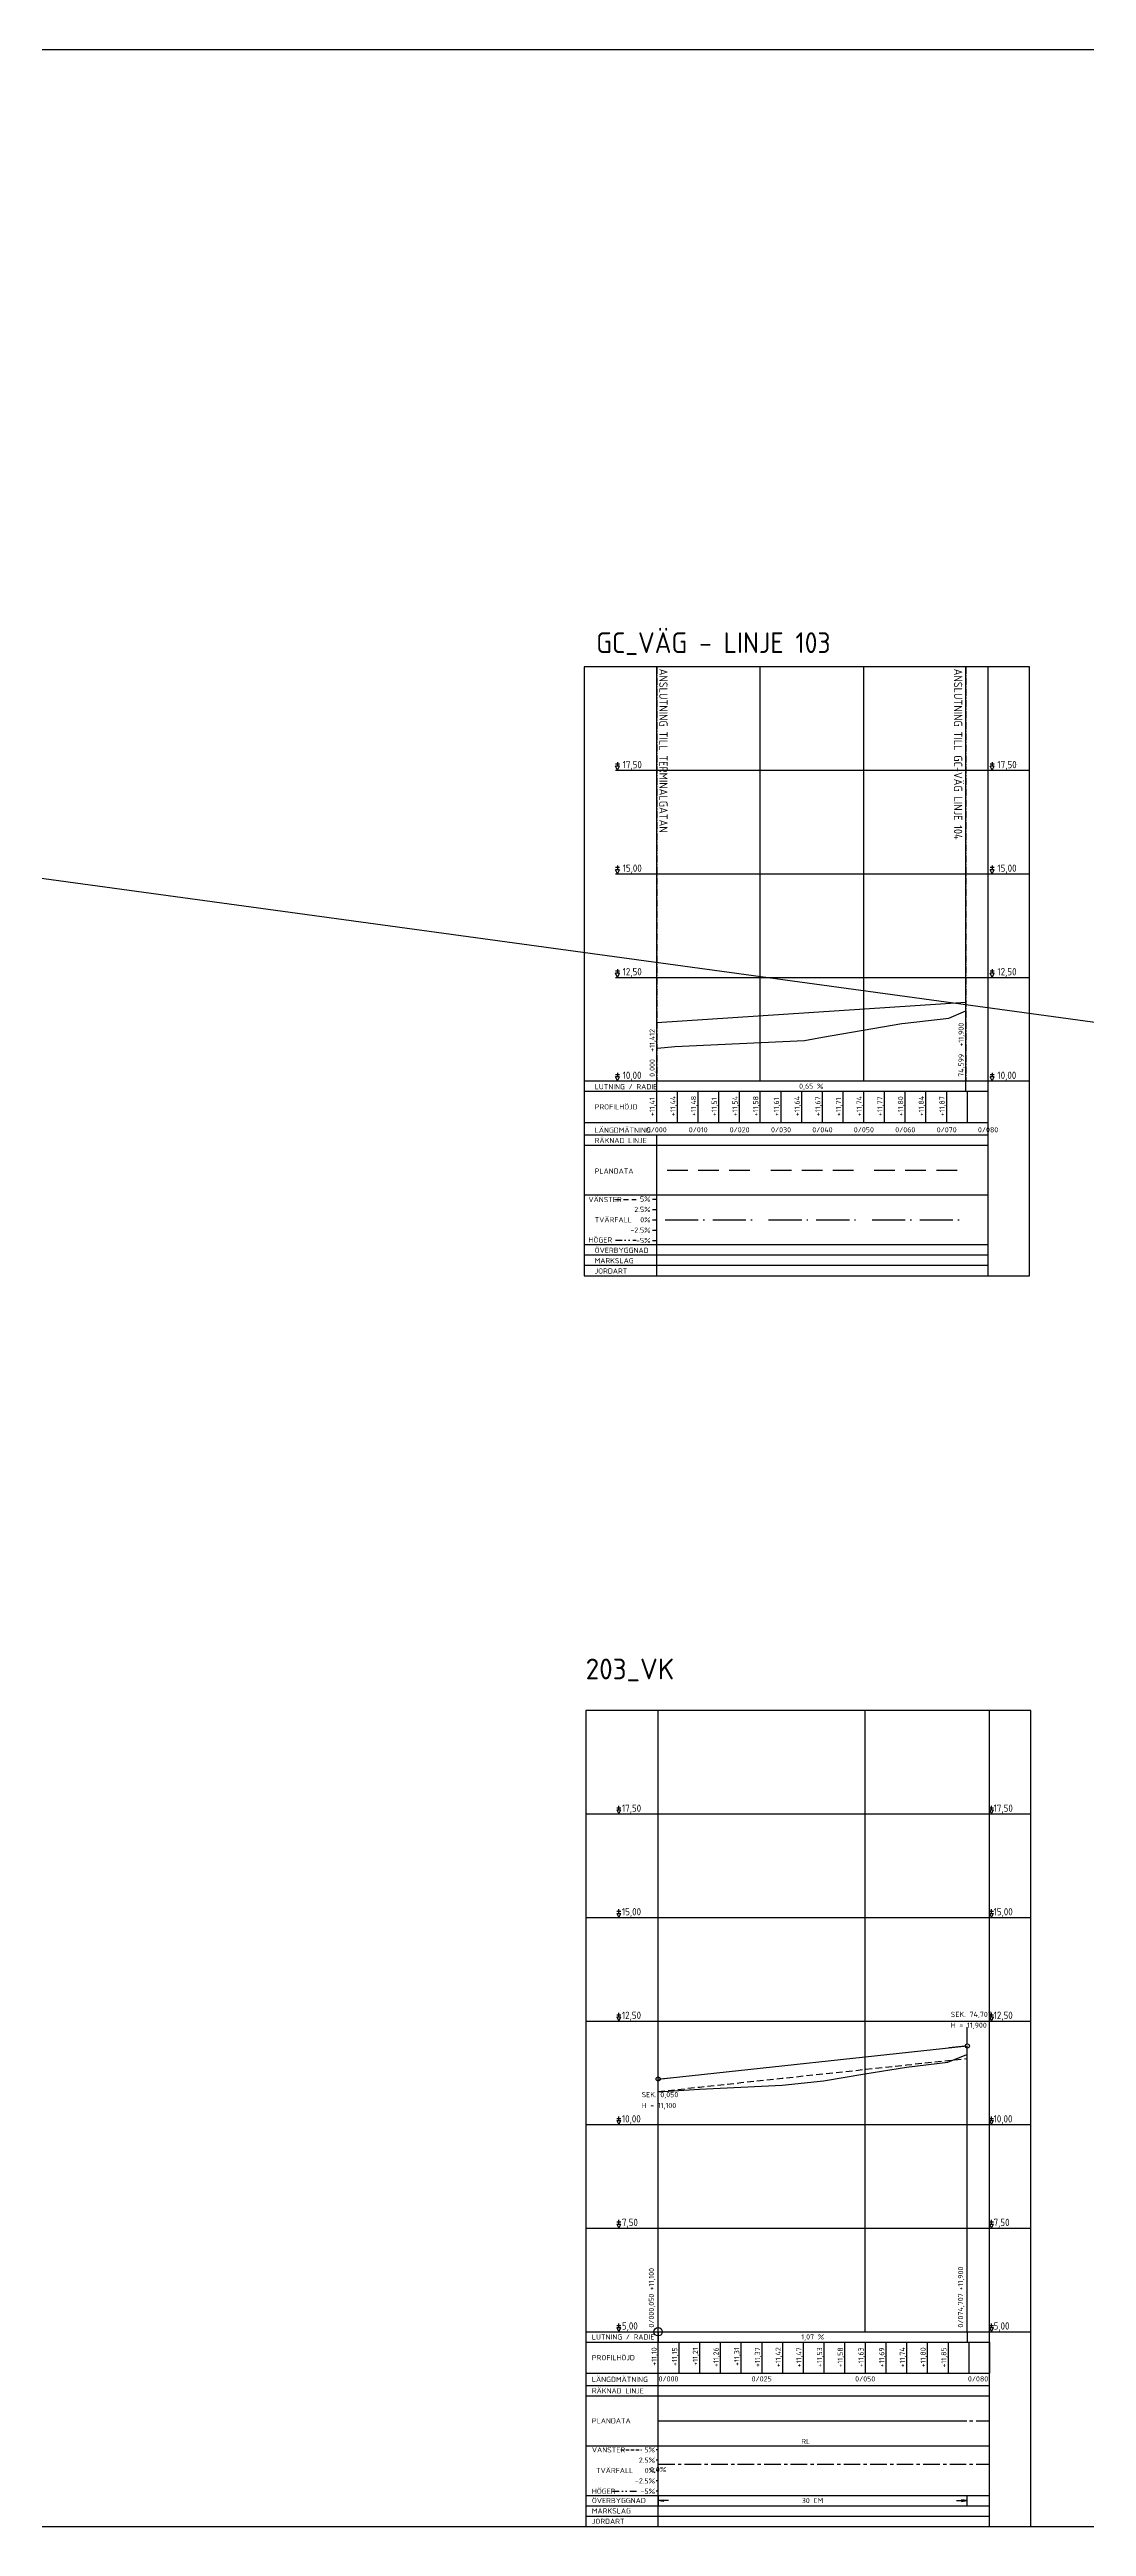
# Model space of a CAD drawing. Header units: metres. Extents: x 117388 to 123031, y 6148214 to 6150604.
# Drawn here: x 119265 to 119515, y 6149762 to 6150360 of the extents above; entities that cross this region are included whole.
import ezdxf
from ezdxf.enums import TextEntityAlignment as Align

# ---------------------------------------------------------------- set-up
doc = ezdxf.new("R2010")
doc.units = ezdxf.units.M
doc.header["$LTSCALE"] = 0.4
for name, pattern in [('BH90_KONNEKTION', [6.7, 4.2, -1, 0.5, -1]), ('CENTER', [16, 10, -2, 2, -2]), ('CENTRUMLINJE', [27, 20, -3, 1, -3]), ('DASHED', [6, 4, -2]), ('DASHED_2', [3, 2, -1]), ('DIVIDE', [10, 4, -2, 0, -2, 0, -2]), ('STRECKAD_3', [5, 3, -2])]:
    doc.linetypes.add(name, pattern=pattern)
doc.layers.get('DEFPOINTS').update_dxf_attribs({"color": 5, "linetype": 'CONTINUOUS'})
for name, color, linetype in [('100_T', 1, 'CONTINUOUS'), ('KONNEKTION', 7, 'BH90_KONNEKTION'), ('LP_Modell Overbygningstykkelse', 7, 'CONTINUOUS'), ('M-36-Formular', 1, 'CONTINUOUS'), ('M-36-Formular_CL', 1, 'CENTER'), ('M-36-Formular_Text', 1, 'CONTINUOUS'), ('M-36-Mark', 3, 'CONTINUOUS'), ('M-36-Plandata_CL', 3, 'CONTINUOUS'), ('M-36-Ram', 7, 'CONTINUOUS'), ('M-36-Skevning_H', 3, 'DIVIDE'), ('M-36-Skevning_Text', 1, 'CONTINUOUS'), ('M-36-Skevning_V', 1, 'DASHED_2'), ('M-36-terass', 7, 'DASHED'), ('M-36-text', 1, 'CONTINUOUS'), ('M-36-TP_cirkel', 3, 'CONTINUOUS'), ('M-36-TP_linje', 3, 'CONTINUOUS'), ('M-36-TP_text', 1, 'CONTINUOUS'), ('M-36-Vertikalgeometri', 7, 'CONTINUOUS'), ('M-36-VSP_cirkel', 3, 'CONTINUOUS'), ('M-36-VSP_linje', 3, 'CONTINUOUS'), ('M-36-VSP_text', 1, 'CONTINUOUS'), ('M-362B', 4, 'CONTINUOUS'), ('M-364', 6, 'CONTINUOUS'), ('M-368-T', 1, 'CONTINUOUS'), ('M-368A', 7, 'CONTINUOUS'), ('M-368B', 7, 'CONTINUOUS'), ('M-368C', 7, 'CENTRUMLINJE')]:
    doc.layers.add(name, color=color, linetype=linetype)
doc.layers.add('_NovapointLsNode', color=7, linetype='CONTINUOUS', plot=False)
doc.styles.add('ISO', font='iso.shx')
doc.styles.add('ISO100', font='ISO3098', dxfattribs={"height": 10})
doc.styles.add('P_ISO_25', font='ISO', dxfattribs={"height": 2.5})
doc.styles.add('P_ISO_35', font='ISO', dxfattribs={"height": 3.5})

msp = doc.modelspace()

# ---------------------------------------------------------------- linework, layer by layer
at = {"layer": '_NovapointLsNode'}
msp.add_circle((119411.471, 6149809.348), 1, dxfattribs=at)
at = {"layer": 'DEFPOINTS', "flags": 128}
for points in [[(118330.779, 6150360.292), (121120.291, 6150360.292)], [(118316.138, 6149762.348), (121105.65, 6149762.348)]]:
    msp.add_lwpolyline(points, dxfattribs=at)
at = {"layer": 'KONNEKTION', "color": 0, "flags": 128}
for points in [[(119411.146, 6150211.297), (119411.146, 6150111.297)], [(119485.745, 6150211.297), (119485.745, 6150111.297)]]:
    msp.add_lwpolyline(points, dxfattribs=at)
at = {"layer": 'LP_Modell Overbygningstykkelse'}
for p, q in [((119411.471, 6149769.848), (119411.471, 6149767.348)), ((119486.011, 6149769.848), (119486.011, 6149767.348))]:
    msp.add_line(p, q, dxfattribs=at)
for points in [[(119413.971, 6149768.598), (119411.471, 6149768.598), (119412.721, 6149768.806), (119412.721, 6149768.39), (119411.471, 6149768.598)], [(119483.511, 6149768.598), (119486.011, 6149768.598), (119484.761, 6149768.806), (119484.761, 6149768.39), (119486.011, 6149768.598)]]:
    msp.add_lwpolyline(points, dxfattribs=at)
at = {"layer": 'M-36-Formular'}
for p, q in [((119411.471, 6149809.348), (119411.471, 6149959.348)), ((119411.471, 6149762.348), (119411.471, 6149959.348)), ((119461.471, 6149809.348), (119461.471, 6149959.348)), ((119491.471, 6149762.348), (119491.471, 6149959.348)), ((119393.971, 6149934.348), (119501.471, 6149934.348)), ((119393.971, 6149909.348), (119501.471, 6149909.348)), ((119393.971, 6149884.348), (119501.471, 6149884.348)), ((119393.971, 6149859.348), (119501.471, 6149859.348)), ((119393.971, 6149834.348), (119501.471, 6149834.348)), ((119393.971, 6149809.348), (119501.471, 6149809.348)), ((119411.471, 6149809.348), (119411.471, 6149806.848)), ((119486.128, 6149809.348), (119486.128, 6149806.848)), ((119393.971, 6149806.848), (119491.471, 6149806.848)), ((119416.471, 6149806.848), (119416.471, 6149799.348)), ((119421.471, 6149806.848), (119421.471, 6149799.348)), ((119426.471, 6149806.848), (119426.471, 6149799.348)), ((119431.471, 6149806.848), (119431.471, 6149799.348)), ((119436.471, 6149806.848), (119436.471, 6149799.348)), ((119441.471, 6149806.848), (119441.471, 6149799.348)), ((119446.471, 6149806.848), (119446.471, 6149799.348)), ((119451.471, 6149806.848), (119451.471, 6149799.348)), ((119456.471, 6149806.848), (119456.471, 6149799.348)), ((119461.471, 6149806.848), (119461.471, 6149799.348)), ((119466.471, 6149806.848), (119466.471, 6149799.348)), ((119471.471, 6149806.848), (119471.471, 6149799.348)), ((119476.471, 6149806.848), (119476.471, 6149799.348)), ((119481.471, 6149806.848), (119481.471, 6149799.348)), ((119486.471, 6149806.848), (119486.471, 6149799.348)), ((119491.471, 6149806.848), (119491.471, 6149799.348)), ((119393.971, 6149799.348), (119491.471, 6149799.348)), ((119393.971, 6149796.348), (119491.471, 6149796.348)), ((119393.971, 6149793.848), (119491.471, 6149793.848)), ((119393.971, 6149781.848), (119491.471, 6149781.848)), ((119393.971, 6149769.848), (119491.471, 6149769.848)), ((119393.971, 6149767.348), (119491.471, 6149767.348)), ((119393.971, 6149764.848), (119491.471, 6149764.848))]:
    msp.add_line(p, q, dxfattribs=at)
at = {"layer": 'M-36-Formular_CL'}
for p, q in [((119411.471, 6149787.848), (119491.471, 6149787.848)), ((119411.471, 6149780.848), (119410.971, 6149780.848)), ((119411.471, 6149778.348), (119410.971, 6149778.348)), ((119411.471, 6149775.848), (119410.971, 6149775.848)), ((119411.471, 6149773.348), (119410.971, 6149773.348)), ((119411.471, 6149777.348), (119491.471, 6149777.348)), ((119411.471, 6149770.848), (119410.971, 6149770.848))]:
    msp.add_line(p, q, dxfattribs=at)
at = {"layer": 'M-36-Formular_Text'}
for p, q in [((119401.471, 6149935.848), (119402.471, 6149935.848)), ((119401.471, 6149935.348), (119402.471, 6149935.348)), ((119401.471, 6149935.348), (119401.971, 6149934.348)), ((119401.971, 6149935.348), (119401.971, 6149936.348)), ((119401.971, 6149934.348), (119402.471, 6149935.348)), ((119491.471, 6149935.848), (119492.471, 6149935.848)), ((119491.471, 6149935.348), (119492.471, 6149935.348)), ((119491.471, 6149935.348), (119491.971, 6149934.348)), ((119491.971, 6149935.348), (119491.971, 6149936.348)), ((119491.971, 6149934.348), (119492.471, 6149935.348)), ((119401.471, 6149910.848), (119402.471, 6149910.848)), ((119401.971, 6149910.348), (119401.971, 6149911.348)), ((119491.471, 6149910.848), (119492.471, 6149910.848)), ((119491.971, 6149910.348), (119491.971, 6149911.348)), ((119401.471, 6149910.348), (119402.471, 6149910.348)), ((119401.471, 6149910.348), (119401.971, 6149909.348)), ((119401.971, 6149909.348), (119402.471, 6149910.348)), ((119491.471, 6149910.348), (119492.471, 6149910.348)), ((119491.471, 6149910.348), (119491.971, 6149909.348)), ((119491.971, 6149909.348), (119492.471, 6149910.348)), ((119401.471, 6149885.848), (119402.471, 6149885.848)), ((119401.471, 6149885.348), (119402.471, 6149885.348)), ((119401.471, 6149885.348), (119401.971, 6149884.348)), ((119401.971, 6149885.348), (119401.971, 6149886.348)), ((119401.971, 6149884.348), (119402.471, 6149885.348)), ((119491.471, 6149885.848), (119492.471, 6149885.848)), ((119491.471, 6149885.348), (119492.471, 6149885.348)), ((119491.471, 6149885.348), (119491.971, 6149884.348)), ((119491.971, 6149885.348), (119491.971, 6149886.348)), ((119491.971, 6149884.348), (119492.471, 6149885.348)), ((119401.471, 6149860.848), (119402.471, 6149860.848)), ((119401.471, 6149860.348), (119402.471, 6149860.348)), ((119401.471, 6149860.348), (119401.971, 6149859.348)), ((119401.971, 6149860.348), (119401.971, 6149861.348)), ((119401.971, 6149859.348), (119402.471, 6149860.348)), ((119491.471, 6149860.848), (119492.471, 6149860.848)), ((119491.471, 6149860.348), (119492.471, 6149860.348)), ((119491.471, 6149860.348), (119491.971, 6149859.348)), ((119491.971, 6149860.348), (119491.971, 6149861.348)), ((119491.971, 6149859.348), (119492.471, 6149860.348)), ((119401.471, 6149835.848), (119402.471, 6149835.848)), ((119401.471, 6149835.348), (119402.471, 6149835.348)), ((119401.471, 6149835.348), (119401.971, 6149834.348)), ((119401.971, 6149835.348), (119401.971, 6149836.348)), ((119401.971, 6149834.348), (119402.471, 6149835.348)), ((119491.471, 6149835.848), (119492.471, 6149835.848)), ((119491.471, 6149835.348), (119492.471, 6149835.348)), ((119491.471, 6149835.348), (119491.971, 6149834.348)), ((119491.971, 6149835.348), (119491.971, 6149836.348)), ((119491.971, 6149834.348), (119492.471, 6149835.348)), ((119401.471, 6149810.848), (119402.471, 6149810.848)), ((119401.471, 6149810.348), (119402.471, 6149810.348)), ((119401.471, 6149810.348), (119401.971, 6149809.348)), ((119401.971, 6149810.348), (119401.971, 6149811.348)), ((119401.971, 6149809.348), (119402.471, 6149810.348)), ((119491.471, 6149810.848), (119492.471, 6149810.848)), ((119491.471, 6149810.348), (119492.471, 6149810.348)), ((119491.471, 6149810.348), (119491.971, 6149809.348)), ((119491.971, 6149810.348), (119491.971, 6149811.348)), ((119491.971, 6149809.348), (119492.471, 6149810.348))]:
    msp.add_line(p, q, dxfattribs=at)
at = {"layer": 'M-36-Mark', "flags": 128}
msp.add_lwpolyline([(119411.471, 6149867.278), (119421.421, 6149867.888), (119431.421, 6149868.378), (119441.421, 6149868.868), (119451.421, 6149869.898), (119461.421, 6149871.608), (119471.421, 6149873.258), (119481.421, 6149874.448), (119486.011, 6149876.258)], dxfattribs=at)
at = {"layer": 'M-36-Plandata_CL'}
msp.add_lwpolyline([(119411.471, 6149787.848), (119486.02, 6149787.848)], dxfattribs=at)
at = {"layer": 'M-36-Ram'}
msp.add_lwpolyline([(119393.971, 6149762.348), (119501.471, 6149762.348), (119501.471, 6149959.348), (119393.971, 6149959.348)], close=True, dxfattribs=at)
at = {"layer": 'M-36-Skevning_H'}
msp.add_line((119400.471, 6149770.848), (119406.471, 6149770.848), dxfattribs=at)
for points in [[(119411.471, 6149775.848), (119411.471, 6149775.848), (119411.638, 6149775.848), (119411.304, 6149775.848), (119411.471, 6149775.848)], [(119411.471, 6149775.848), (119411.471, 6149775.848)]]:
    msp.add_lwpolyline(points, dxfattribs=at)
at = {"layer": 'M-36-Skevning_V'}
msp.add_line((119402.471, 6149780.848), (119407.471, 6149780.848), dxfattribs=at)
for points in [[(119411.471, 6149775.848), (119411.471, 6149775.848), (119411.638, 6149775.848), (119411.304, 6149775.848), (119411.471, 6149775.848)], [(119411.471, 6149775.848), (119411.471, 6149775.848)]]:
    msp.add_lwpolyline(points, dxfattribs=at)
at = {"layer": 'M-36-terass', "flags": 128}
msp.add_lwpolyline([(119411.471, 6149867.348), (119421.421, 6149868.414), (119431.421, 6149869.485), (119441.421, 6149870.556), (119451.421, 6149871.627), (119461.421, 6149872.698), (119471.421, 6149873.769), (119481.421, 6149874.84), (119486.011, 6149875.332)], dxfattribs=at)
at = {"layer": 'M-36-TP_cirkel'}
for centre in [(119486.128, 6149878.344), (119411.471, 6149870.348)]:
    msp.add_circle(centre, 0.5, dxfattribs=at)
at = {"layer": 'M-36-TP_linje'}
for p, q in [((119486.128, 6149809.348), (119486.128, 6149878.344)), ((119411.471, 6149809.348), (119411.471, 6149870.348))]:
    msp.add_line(p, q, dxfattribs=at)
at = {"layer": 'M-36-Vertikalgeometri'}
msp.add_lwpolyline([(119411.471, 6149870.348), (119486.128, 6149878.344)], dxfattribs=at)
at = {"layer": 'M-36-VSP_cirkel'}
for centre in [(119486.128, 6149878.344), (119411.471, 6149870.348)]:
    msp.add_circle(centre, 0.5, dxfattribs=at)
at = {"layer": 'M-36-VSP_linje'}
for p, q in [((119486.128, 6149878.844), (119486.128, 6149882.844)), ((119411.471, 6149870.848), (119411.471, 6149874.848)), ((119485.631, 6149878.291), (119481.654, 6149877.865)), ((119411.968, 6149870.401), (119415.945, 6149870.827))]:
    msp.add_line(p, q, dxfattribs=at)
at = {"layer": 'M-362B', "flags": 128}
msp.add_lwpolyline([(119411.146, 6150119.228), (119411.276, 6150119.233), (119415.499, 6150119.58), (119431.146, 6150120.344), (119446.788, 6150121.107), (119451.146, 6150121.854), (119470.302, 6150125.137), (119471.146, 6150125.237), (119481.66, 6150126.491), (119485.745, 6150128.221)], dxfattribs=at)
at = {"layer": 'M-364', "flags": 128}
msp.add_lwpolyline([(119411.146, 6150125.414), (119485.745, 6150130.297)], dxfattribs=at)
at = {"layer": 'M-368-T'}
for p, q in [((119402.146, 6150187.797), (119401.146, 6150187.797)), ((119401.646, 6150186.297), (119401.146, 6150187.297)), ((119402.146, 6150187.297), (119401.146, 6150187.297)), ((119401.646, 6150188.297), (119401.646, 6150187.297)), ((119401.646, 6150186.297), (119402.146, 6150187.297)), ((119492.646, 6150187.797), (119491.646, 6150187.797)), ((119492.146, 6150186.297), (119491.646, 6150187.297)), ((119492.646, 6150187.297), (119491.646, 6150187.297)), ((119492.146, 6150188.297), (119492.146, 6150187.297)), ((119492.146, 6150186.297), (119492.646, 6150187.297)), ((119402.146, 6150162.797), (119401.146, 6150162.797)), ((119401.646, 6150161.297), (119401.146, 6150162.297)), ((119402.146, 6150162.297), (119401.146, 6150162.297)), ((119401.646, 6150163.297), (119401.646, 6150162.297)), ((119401.646, 6150161.297), (119402.146, 6150162.297)), ((119492.646, 6150162.797), (119491.646, 6150162.797)), ((119492.146, 6150161.297), (119491.646, 6150162.297)), ((119492.646, 6150162.297), (119491.646, 6150162.297)), ((119492.146, 6150163.297), (119492.146, 6150162.297)), ((119492.146, 6150161.297), (119492.646, 6150162.297)), ((119401.646, 6150138.297), (119401.646, 6150137.297)), ((119492.146, 6150138.297), (119492.146, 6150137.297)), ((119402.146, 6150137.797), (119401.146, 6150137.797)), ((119401.646, 6150136.297), (119401.146, 6150137.297)), ((119402.146, 6150137.297), (119401.146, 6150137.297)), ((119401.646, 6150136.297), (119402.146, 6150137.297)), ((119492.646, 6150137.797), (119491.646, 6150137.797)), ((119492.146, 6150136.297), (119491.646, 6150137.297)), ((119492.646, 6150137.297), (119491.646, 6150137.297)), ((119492.146, 6150136.297), (119492.646, 6150137.297)), ((119402.146, 6150112.797), (119401.146, 6150112.797)), ((119401.646, 6150111.297), (119401.146, 6150112.297)), ((119402.146, 6150112.297), (119401.146, 6150112.297)), ((119401.646, 6150113.297), (119401.646, 6150112.297)), ((119401.646, 6150111.297), (119402.146, 6150112.297)), ((119492.646, 6150112.797), (119491.646, 6150112.797)), ((119492.146, 6150111.297), (119491.646, 6150112.297)), ((119492.646, 6150112.297), (119491.646, 6150112.297)), ((119492.146, 6150113.297), (119492.146, 6150112.297)), ((119492.146, 6150111.297), (119492.646, 6150112.297))]:
    msp.add_line(p, q, dxfattribs=at)
at = {"layer": 'M-368-T', "linetype": 'Continuous'}
msp.add_line((119485.745, 6150108.797), (119485.745, 6150111.297), dxfattribs=at)
at = {"layer": 'M-368A'}
msp.add_line((120132.24, 6150041.318), (118368.542, 6150282.315), dxfattribs=at)
msp.add_lwpolyline([(119393.646, 6150064.297), (119501.146, 6150064.297), (119501.146, 6150211.297), (119393.646, 6150211.297), (119393.646, 6150064.297)], dxfattribs=at)
at = {"layer": 'M-368B'}
for p, q in [((119411.146, 6150111.297), (119411.146, 6150211.297)), ((119436.146, 6150111.297), (119436.146, 6150211.297)), ((119461.146, 6150111.297), (119461.146, 6150211.297)), ((119485.745, 6150111.297), (119485.745, 6150211.297)), ((119491.146, 6150064.297), (119491.146, 6150211.297)), ((119401.146, 6150186.297), (119501.146, 6150186.297)), ((119401.146, 6150161.297), (119501.146, 6150161.297)), ((119401.146, 6150136.297), (119501.146, 6150136.297)), ((119485.745, 6150111.297), (119485.745, 6150130.297)), ((119411.146, 6150111.297), (119411.146, 6150125.414)), ((119393.646, 6150111.297), (119501.146, 6150111.297)), ((119393.646, 6150108.797), (119491.146, 6150108.797)), ((119411.146, 6150101.297), (119411.146, 6150111.297)), ((119416.146, 6150101.297), (119416.146, 6150108.797)), ((119421.146, 6150101.297), (119421.146, 6150108.797)), ((119426.146, 6150101.297), (119426.146, 6150108.797)), ((119431.146, 6150101.297), (119431.146, 6150108.797)), ((119436.146, 6150101.297), (119436.146, 6150108.797)), ((119441.146, 6150101.297), (119441.146, 6150108.797)), ((119446.146, 6150101.297), (119446.146, 6150108.797)), ((119451.146, 6150101.297), (119451.146, 6150108.797)), ((119456.146, 6150101.297), (119456.146, 6150108.797)), ((119461.146, 6150101.297), (119461.146, 6150108.797)), ((119466.146, 6150101.297), (119466.146, 6150108.797)), ((119471.146, 6150101.297), (119471.146, 6150108.797)), ((119476.146, 6150101.297), (119476.146, 6150108.797)), ((119481.146, 6150101.297), (119481.146, 6150108.797)), ((119486.146, 6150101.297), (119486.146, 6150108.797)), ((119491.146, 6150101.297), (119491.146, 6150108.797)), ((119393.646, 6150101.297), (119491.146, 6150101.297)), ((119393.646, 6150098.297), (119491.146, 6150098.297)), ((119411.146, 6150064.297), (119411.146, 6150098.297)), ((119393.646, 6150095.797), (119491.146, 6150095.797)), ((119393.646, 6150083.797), (119491.146, 6150083.797)), ((119410.146, 6150082.797), (119411.146, 6150082.797)), ((119410.146, 6150080.297), (119411.146, 6150080.297)), ((119410.146, 6150077.797), (119411.146, 6150077.797)), ((119410.146, 6150075.297), (119411.146, 6150075.297)), ((119410.146, 6150072.797), (119411.146, 6150072.797)), ((119393.646, 6150071.797), (119491.146, 6150071.797)), ((119393.646, 6150069.297), (119491.146, 6150069.297)), ((119393.646, 6150066.797), (119491.146, 6150066.797))]:
    msp.add_line(p, q, dxfattribs=at)
at = {"layer": 'M-368B', "linetype": 'STRECKAD_3'}
msp.add_line((119401.146, 6150082.647), (119406.146, 6150082.647), dxfattribs=at)
at = {"layer": 'M-368B', "linetype": 'DIVIDE'}
msp.add_line((119401.146, 6150072.847), (119406.146, 6150072.847), dxfattribs=at)
at = {"layer": 'M-368C'}
for p, q in [((119413.646, 6150089.797), (119418.646, 6150089.797)), ((119421.146, 6150089.797), (119426.146, 6150089.797)), ((119428.646, 6150089.797), (119433.646, 6150089.797)), ((119438.646, 6150089.797), (119443.646, 6150089.797)), ((119446.146, 6150089.797), (119451.146, 6150089.797)), ((119453.646, 6150089.797), (119458.646, 6150089.797)), ((119463.646, 6150089.797), (119468.646, 6150089.797)), ((119471.146, 6150089.797), (119476.146, 6150089.797)), ((119478.646, 6150089.797), (119483.646, 6150089.797)), ((119413.146, 6150077.797), (119422.646, 6150077.797)), ((119424.646, 6150077.797), (119434.146, 6150077.797)), ((119438.146, 6150077.797), (119447.646, 6150077.797)), ((119449.646, 6150077.797), (119459.146, 6150077.797)), ((119463.146, 6150077.797), (119472.646, 6150077.797)), ((119474.646, 6150077.797), (119484.146, 6150077.797))]:
    msp.add_line(p, q, dxfattribs=at)

# ---------------------------------------------------------------- texts
at = {"layer": '100_T', "style": 'P_ISO_35'}
for s, p in [('ANSLUTNING TILL TERMINALGATAN', (119411.745, 6150210.819)), ('ANSLUTNING TILL GC-VÄG LINJE 104 ', (119482.901, 6150210.819))]:
    msp.add_text(s, height=2, rotation=270, dxfattribs=at).set_placement(p)
at = {"layer": 'M-36-Formular_Text', "style": 'P_ISO_25'}
for s, p in [('17,50', (119402.721, 6149934.348)), ('17,50', (119492.471, 6149934.348)), ('15,00', (119402.721, 6149909.348)), ('15,00', (119492.471, 6149909.348)), ('12,50', (119402.721, 6149884.348)), ('12,50', (119492.471, 6149884.348)), ('10,00', (119402.721, 6149859.348)), ('10,00', (119492.471, 6149859.348)), ('7,50', (119402.721, 6149834.348)), ('7,50', (119492.471, 6149834.348)), ('5,00', (119402.721, 6149809.348)), ('5,00', (119492.471, 6149809.348))]:
    msp.add_text(s, height=1.75, dxfattribs=at).set_placement(p, align=Align.BOTTOM_LEFT)
for s, p in [('LUTNING / RADIE', (119395.471, 6149808.098)), ('RÄKNAD LINJE', (119395.471, 6149795.098)), ('PLANDATA', (119395.471, 6149787.848)), ('VÄNSTER', (119395.471, 6149780.848)), ('TVÄRFALL', (119396.471, 6149775.848)), ('HÖGER', (119395.471, 6149770.848)), ('ÖVERBYGGNAD', (119395.471, 6149768.598)), ('JORDART', (119395.471, 6149763.598)), ('MARKSLAG', (119395.471, 6149766.098))]:
    msp.add_text(s, height=1.25, dxfattribs=at).set_placement(p, align=Align.MIDDLE_LEFT)
for s, p in [('5%', (119410.721, 6149780.848)), ('-2.5%', (119410.721, 6149773.348)), ('2.5%', (119410.721, 6149778.348)), ('0%', (119410.721, 6149775.848)), ('-5%', (119410.721, 6149770.848))]:
    msp.add_text(s, height=1.25, dxfattribs=at).set_placement(p, align=Align.MIDDLE_RIGHT)
at = {"layer": 'M-36-Ram', "style": 'ISO100'}
msp.add_text('203_VK', height=5, dxfattribs=at).set_placement((119393.971, 6149969.348), align=Align.MIDDLE_LEFT)
at = {"layer": 'M-36-Skevning_Text', "style": 'P_ISO_25'}
msp.add_text('0,0%', height=1.25, dxfattribs=at).set_placement((119411.471, 6149776.098), align=Align.MIDDLE_CENTER)
msp.add_text('0,0%', height=1.25, dxfattribs=at).set_placement((119411.471, 6149776.098), align=Align.MIDDLE_CENTER)
at = {"layer": 'M-36-text', "style": 'P_ISO_25'}
for s, p in [('PROFILHÖJD', (119395.471, 6149803.098)), ('LÄNGDMÄTNING', (119395.471, 6149797.848))]:
    msp.add_text(s, height=1.25, dxfattribs=at).set_placement(p, align=Align.MIDDLE_LEFT)
for s, p in [('+11,10', (119411.121, 6149805.598)), ('+11,15', (119416.071, 6149805.598)), ('+11,21', (119421.071, 6149805.598)), ('+11,26', (119426.071, 6149805.598)), ('+11,31', (119431.071, 6149805.598)), ('+11,37', (119436.071, 6149805.598)), ('+11,42', (119441.071, 6149805.598)), ('+11,47', (119446.071, 6149805.598)), ('+11,53', (119451.071, 6149805.598)), ('+11,58', (119456.071, 6149805.598)), ('+11,63', (119461.071, 6149805.598)), ('+11,69', (119466.071, 6149805.598)), ('+11,74', (119471.071, 6149805.598)), ('+11,80', (119476.071, 6149805.598)), ('+11,85', (119481.071, 6149805.598))]:
    msp.add_text(s, height=1.25, rotation=90.01167, dxfattribs=at).set_placement(p, align=Align.RIGHT)
for s, p in [('1,07 %', (119448.8, 6149808.098)), ('30 CM', (119448.741, 6149768.598))]:
    msp.add_text(s, height=1.25, dxfattribs=at).set_placement(p, align=Align.MIDDLE_CENTER)
for s, p in [('0/000', (119413.971, 6149797.348)), ('0/025', (119436.471, 6149797.348)), ('0/050', (119461.471, 6149797.348)), ('0/080', (119488.721, 6149797.348))]:
    msp.add_text(s, height=1.25, dxfattribs=at).set_placement(p, align=Align.CENTER)
msp.add_text('RL', height=1.25, dxfattribs=at).set_placement((119446.033, 6149782.223))
at = {"layer": 'M-36-TP_text', "style": 'P_ISO_25'}
for s, p in [('+11,100', (119410.471, 6149819.348)), ('+11,900', (119485.128, 6149819.348)), ('0/000,050', (119410.471, 6149810.348)), ('0/074,707', (119485.128, 6149810.348))]:
    msp.add_text(s, height=1.25, rotation=90.01167, dxfattribs=at).set_placement(p)
at = {"layer": 'M-36-VSP_text', "style": 'P_ISO_25'}
for s, p in [('SEK. 74,707', (119482.128, 6149885.345)), ('H = 11,900', (119482.128, 6149882.719)), ('SEK. 0,050', (119407.471, 6149865.974)), ('H = 11,100', (119407.471, 6149863.348))]:
    msp.add_text(s, height=1.25, dxfattribs=at).set_placement(p)
at = {"layer": 'M-364', "insert": (119396.51, 6150219.601), "char_height": 5, "width": 409.63592, "attachment_point": 1, "style": 'ISO'}
msp.add_mtext('GC_VÄG - LINJE 103', dxfattribs=at)
at = {"layer": 'M-368-T', "style": 'P_ISO_35'}
for s, p in [('17,50', (119402.896, 6150186.797)), ('17,50', (119493.396, 6150186.797)), ('15,00', (119402.896, 6150161.797)), ('15,00', (119493.396, 6150161.797)), ('12,50', (119402.896, 6150136.797)), ('12,50', (119493.396, 6150136.797)), ('10,00', (119402.896, 6150111.797)), ('10,00', (119493.396, 6150111.797))]:
    msp.add_text(s, height=1.75, dxfattribs=at).set_placement(p)
at = {"layer": 'M-368-T', "style": 'P_ISO_25'}
for s, p in [('0,000  +11,412', (119410.646, 6150112.297)), ('74,599  +11,900', (119485.245, 6150112.297)), ('+11,41', (119410.646, 6150102.797)), ('+11,44', (119415.646, 6150102.797)), ('+11,48', (119420.646, 6150102.797)), ('+11,51', (119425.646, 6150102.797)), ('+11,54', (119430.646, 6150102.797)), ('+11,58', (119435.646, 6150102.797)), ('+11,61', (119440.646, 6150102.797)), ('+11,64', (119445.646, 6150102.797)), ('+11,67', (119450.646, 6150102.797)), ('+11,71', (119455.646, 6150102.797)), ('+11,74', (119460.646, 6150102.797)), ('+11,77', (119465.646, 6150102.797)), ('+11,80', (119470.646, 6150102.797)), ('+11,84', (119475.646, 6150102.797)), ('+11,87', (119480.646, 6150102.797))]:
    msp.add_text(s, height=1.25, rotation=90, dxfattribs=at).set_placement(p)
at = {"layer": 'M-368-T', "linetype": 'Continuous', "style": 'P_ISO_25'}
for s, p in [('LUTNING / RADIE', (119396.146, 6150109.297)), ('PROFILHÖJD', (119396.146, 6150104.422)), ('LÄNGDMÄTNING', (119396.146, 6150098.797)), ('RÄKNAD LINJE', (119396.146, 6150096.297)), ('PLANDATA', (119396.146, 6150088.922)), ('VÄNSTER', (119394.646, 6150082.047)), ('TVÄRFALL', (119396.146, 6150077.172)), ('HÖGER', (119394.646, 6150072.297)), ('JORDART', (119396.146, 6150064.797)), ('ÖVERBYGGNAD', (119396.146, 6150069.797)), ('MARKSLAG', (119396.146, 6150067.297))]:
    msp.add_text(s, height=1.25, dxfattribs=at).set_placement(p)
msp.add_text('0,65 %', height=1.25, dxfattribs=at).set_placement((119448.445, 6150110.047), align=Align.MIDDLE_CENTER)
at = {"layer": 'M-368-T', "style": 'P_ISO_25'}
for s, p in [('0/000', (119411.146, 6150098.897)), ('0/010', (119421.146, 6150098.897)), ('0/020', (119431.146, 6150098.897)), ('0/030', (119441.146, 6150098.897)), ('0/040', (119451.146, 6150098.897)), ('0/050', (119461.146, 6150098.897)), ('0/060', (119471.146, 6150098.897)), ('0/070', (119481.146, 6150098.897)), ('0/080', (119491.146, 6150098.897))]:
    msp.add_text(s, height=1.25, dxfattribs=at).set_placement(p, align=Align.CENTER)
at = {"layer": 'M-368-T', "linetype": 'Continuous', "style": 'P_ISO_25'}
for s, p in [('2.5%', (119409.646, 6150079.672)), ('5%', (119409.646, 6150082.172)), ('0%', (119409.646, 6150077.172)), ('-2.5%', (119409.646, 6150074.672)), ('-5%', (119409.646, 6150072.172))]:
    msp.add_text(s, height=1.25, dxfattribs=at).set_placement(p, align=Align.RIGHT)

doc.saveas('drawing.dxf')
